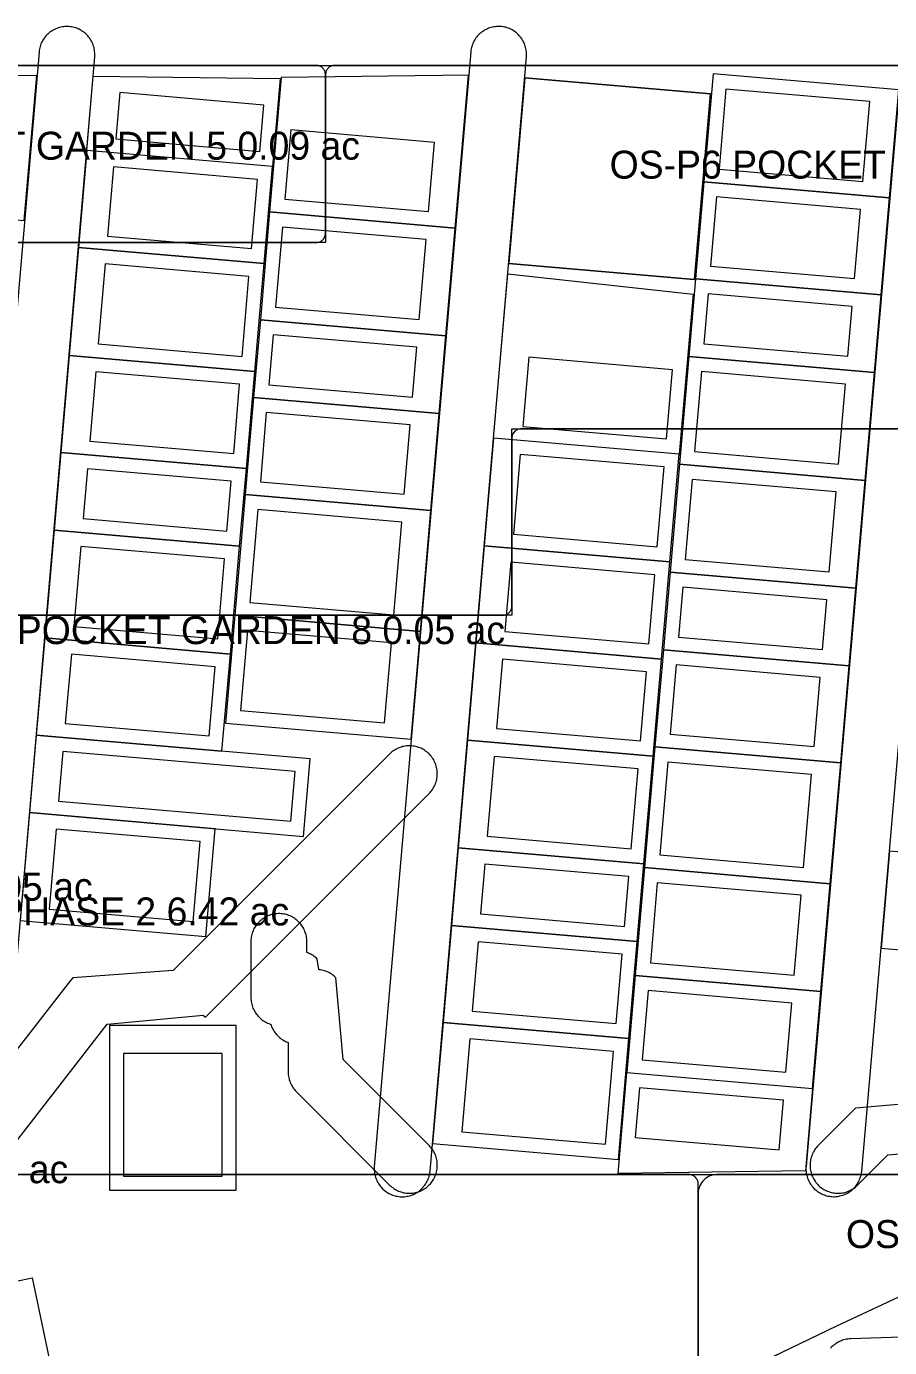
# Model space of a CAD drawing. Extents: x 32 to 940, y -21 to 684.
# Drawn here: x 487.9 to 580.5, y 271.4 to 413.2 of the extents above; entities that cross this region are included whole.
import ezdxf

# ---------------------------------------------------------------- set-up
doc = ezdxf.new("R2010")
doc.units = 0
for name, color, linetype, lineweight in [('BUILDING-CLUBHOUSE', 4, 'Continuous', 0), ('GREEN-IN-VILLAS', 3, 'Continuous', 0), ('GREEN-LANDSCAPE', 3, 'Continuous', 0), ('PLOT', 4, 'Continuous', 0), ('ROAD-PRIMARY', 1, 'Continuous', 0), ('ROAD-TERTIARY', 7, 'Continuous', 0), ('SITE-BOUNDARY', 7, 'Continuous', 0), ('TEXT-ZONE', 7, 'Continuous', 0), ('VILLA-HOUSE', 7, 'Continuous', 0), ('ZONE-CLUBHOUSE', 4, 'Continuous', 0), ('ZONE-VILLAS', 2, 'Continuous', 0)]:
    doc.layers.add(name, color=color, linetype=linetype, lineweight=lineweight)

msp = doc.modelspace()

# ---------------------------------------------------------------- linework, layer by layer
at = {"layer": 'BUILDING-CLUBHOUSE'}
msp.add_lwpolyline([(476.3, 232.29), (467.42, 274.47), (488.51, 278.91), (497.39, 236.73)], close=True, dxfattribs=at)
at = {"layer": 'GREEN-IN-VILLAS'}
msp.add_lwpolyline([(539.67, 387.76), (539.67, 387.76), (559.58, 386.04), (559.59, 386.04), (559.59, 386.05), (560.59, 397.61), (561.31, 405.93), (561.31, 405.94), (561.31, 405.94), (541.39, 407.66), (541.39, 407.66), (541.39, 407.65), (540.67, 399.33), (539.67, 387.77)], close=True, dxfattribs=at)
at = {"layer": 'GREEN-LANDSCAPE'}
for points in [[(600.34, 290), (562, 290), (561.8, 289.99), (561.61, 289.96), (561.42, 289.91), (561.23, 289.85), (561.06, 289.76), (560.89, 289.66), (560.73, 289.55), (560.59, 289.41), (560.45, 289.27), (560.34, 289.11), (560.24, 288.94), (560.15, 288.77), (560.09, 288.58), (560.04, 288.39), (560.01, 288.2), (560, 288), (560, 269.78)], [(562.87, 267.98), (574.88, 273.76), (574.88, 273.76), (574.88, 273.76), (574.88, 273.76), (574.89, 273.76), (585.82, 278.88)]]:
    msp.add_lwpolyline(points, dxfattribs=at)
at = {"layer": 'PLOT'}
for points in [[(487.68, 392.34), (489.02, 407.9), (468.92, 407.63), (467.75, 394.07)], [(494.39, 399.86), (495.08, 407.83), (515.13, 407.6), (514.32, 398.14)], [(533.93, 391.55), (535.35, 407.94), (515.25, 407.68), (514.01, 393.28)], [(580.53, 394.79), (581.53, 406.36), (561.61, 408.08), (560.61, 396.51)], [(494.39, 399.86), (493.49, 389.45), (513.42, 387.73), (514.32, 398.14)], [(579.63, 384.38), (580.53, 394.79), (560.61, 396.51), (559.71, 386.1)], [(532.93, 379.98), (533.93, 391.55), (514.01, 393.28), (513.01, 381.71)], [(493.49, 389.45), (492.49, 377.88), (512.41, 376.16), (513.42, 387.73)], [(538.04, 369.02), (539.57, 386.62), (559.46, 384.47), (557.97, 367.3)], [(578.91, 376.05), (579.63, 384.38), (559.71, 386.1), (558.99, 377.77)], [(532.21, 371.65), (532.93, 379.98), (513.01, 381.71), (512.28, 373.38)], [(492.49, 377.88), (491.59, 367.47), (511.51, 365.74), (512.41, 376.16)], [(577.91, 364.48), (578.91, 376.05), (558.99, 377.77), (557.99, 366.2)], [(531.31, 361.24), (532.21, 371.65), (512.28, 373.38), (511.38, 362.96)], [(538.04, 369.02), (537.04, 357.45), (556.97, 355.73), (557.97, 367.3)], [(491.59, 367.47), (490.87, 359.14), (510.79, 357.41), (511.51, 365.74)], [(576.91, 352.91), (577.91, 364.48), (557.99, 366.2), (556.99, 354.63)], [(530.19, 348.28), (531.31, 361.24), (511.38, 362.96), (510.26, 350.01)], [(490.87, 359.14), (489.87, 347.57), (509.79, 345.84), (510.79, 357.41)], [(537.04, 357.45), (536.14, 347.04), (556.07, 345.31), (556.97, 355.73)], [(576.19, 344.58), (576.91, 352.91), (556.99, 354.63), (556.27, 346.3)], [(529.19, 336.71), (530.19, 348.28), (510.26, 350.01), (509.26, 338.44)], [(489.87, 347.57), (488.97, 337.16), (508.89, 335.43), (509.79, 345.84)], [(536.14, 347.04), (535.24, 336.62), (555.17, 334.9), (556.07, 345.31)], [(575.29, 334.16), (576.19, 344.58), (556.27, 346.3), (555.36, 335.89)], [(488.97, 337.16), (488.25, 328.83), (517.64, 326.28), (518.36, 334.61)], [(535.24, 336.62), (534.24, 325.05), (554.17, 323.33), (555.17, 334.9)], [(574.17, 321.21), (575.29, 334.16), (555.36, 335.89), (554.24, 322.93)], [(488.25, 328.83), (487.25, 317.26), (507.17, 315.53), (508.17, 327.1)], [(534.24, 325.05), (533.52, 316.72), (553.45, 315), (554.17, 323.33)], [(580.53, 324.7), (579.63, 314.28), (600.06, 312.52), (600.96, 322.93)], [(573.17, 309.64), (574.17, 321.21), (554.24, 322.93), (553.24, 311.36)], [(533.52, 316.72), (532.62, 306.31), (552.55, 304.59), (553.45, 315)], [(572.27, 299.22), (573.17, 309.64), (553.24, 311.36), (552.34, 300.95)], [(532.62, 306.31), (531.5, 293.35), (551.43, 291.63), (552.55, 304.59)], [(510.42, 305.98), (496.82, 305.98), (496.82, 288.32), (510.42, 288.32)], [(572.27, 299.22), (571.5, 290.39), (551.41, 290.13), (552.34, 300.95)]]:
    msp.add_lwpolyline(points, close=True, dxfattribs=at)
at = {"layer": 'ROAD-PRIMARY'}
msp.add_lwpolyline([(421.63, 409), (654, 409)], dxfattribs=at)
at = {"layer": 'ROAD-TERTIARY'}
for points in [[(484.9, 290.36), (495.24, 409.91), (495.25, 410.06), (495.25, 410.2), (495.25, 410.34), (495.23, 410.49), (495.21, 410.63), (495.19, 410.77), (495.16, 410.91), (495.12, 411.05), (495.07, 411.19), (495.02, 411.32), (494.96, 411.46), (494.9, 411.59), (494.82, 411.71), (494.75, 411.83), (494.67, 411.95), (494.58, 412.07), (494.48, 412.18), (494.38, 412.28), (494.28, 412.38), (494.17, 412.48), (494.06, 412.57), (493.94, 412.65), (493.82, 412.73), (493.69, 412.8), (493.56, 412.87), (493.43, 412.93), (493.3, 412.98), (493.16, 413.03), (493.02, 413.07), (492.88, 413.1), (492.74, 413.13), (492.6, 413.15), (492.45, 413.16), (492.31, 413.17), (492.17, 413.17), (492.02, 413.16), (491.88, 413.15), (491.74, 413.12), (491.59, 413.1), (491.45, 413.06), (491.32, 413.02), (491.18, 412.97), (491.05, 412.92), (490.92, 412.86), (490.79, 412.79), (490.66, 412.71), (490.54, 412.64), (490.43, 412.55), (490.31, 412.46), (490.2, 412.36), (490.1, 412.26), (490, 412.16), (489.91, 412.05), (489.82, 411.93), (489.74, 411.81), (489.67, 411.69), (489.6, 411.56), (489.53, 411.44), (489.47, 411.3), (489.42, 411.17), (489.38, 411.03), (489.34, 410.89), (489.31, 410.75), (489.28, 410.61), (489.26, 410.46), (489.26, 410.43), (478.92, 290.88)], [(581.91, 410.44), (571.57, 290.89), (571.56, 290.75), (571.56, 290.6), (571.56, 290.46), (571.57, 290.31), (571.59, 290.17), (571.62, 290.03), (571.65, 289.89), (571.69, 289.75), (571.74, 289.61), (571.79, 289.48), (571.85, 289.35), (571.91, 289.22), (571.98, 289.09), (572.06, 288.97), (572.14, 288.85), (572.23, 288.74), (572.33, 288.63), (572.42, 288.52), (572.53, 288.42), (572.64, 288.33), (572.75, 288.24), (572.87, 288.15), (572.99, 288.07), (573.11, 288), (573.24, 287.94), (573.37, 287.88), (573.51, 287.82), (573.64, 287.77), (573.78, 287.73), (573.92, 287.7), (574.07, 287.67), (574.21, 287.65), (574.35, 287.64), (574.5, 287.63), (574.64, 287.63), (574.78, 287.64), (574.93, 287.66), (575.07, 287.68), (575.21, 287.71), (575.35, 287.74), (575.49, 287.78), (575.63, 287.83), (575.76, 287.89), (575.89, 287.95), (576.02, 288.01), (576.14, 288.09), (576.26, 288.17), (576.38, 288.25), (576.49, 288.34), (576.6, 288.44), (576.71, 288.54), (576.8, 288.65), (576.9, 288.76), (576.98, 288.87), (577.07, 288.99), (577.14, 289.11), (577.21, 289.24), (577.28, 289.37), (577.33, 289.5), (577.38, 289.64), (577.43, 289.77), (577.47, 289.91), (577.5, 290.05), (577.52, 290.2), (577.54, 290.34), (577.54, 290.37), (587.89, 409.93)], [(483.37, 289.16), (496.58, 306.15), (506.89, 307.11), (507.12, 306.88), (531.12, 330.88), (531.22, 330.98), (531.32, 331.09), (531.4, 331.21), (531.49, 331.32), (531.57, 331.45), (531.64, 331.57), (531.7, 331.7), (531.76, 331.83), (531.82, 331.97), (531.86, 332.1), (531.9, 332.24), (531.94, 332.38), (531.96, 332.52), (531.98, 332.67), (531.99, 332.81), (532, 332.95), (532, 333.1), (531.99, 333.24), (531.98, 333.39), (531.95, 333.53), (531.92, 333.67), (531.89, 333.81), (531.85, 333.95), (531.8, 334.08), (531.74, 334.22), (531.68, 334.35), (531.61, 334.48), (531.54, 334.6), (531.46, 334.72), (531.37, 334.84), (531.28, 334.95), (531.18, 335.06), (531.08, 335.16), (530.98, 335.26), (530.87, 335.35), (530.75, 335.44), (530.63, 335.52), (530.51, 335.59), (530.38, 335.66), (530.25, 335.73), (530.12, 335.78), (529.98, 335.83), (529.85, 335.88), (529.71, 335.92), (529.57, 335.95), (529.42, 335.97), (529.28, 335.99), (529.13, 336), (528.99, 336), (528.85, 336), (528.7, 335.99), (528.56, 335.97), (528.42, 335.94), (528.28, 335.91), (528.14, 335.87), (528, 335.83), (527.86, 335.78), (527.73, 335.72), (527.6, 335.65), (527.48, 335.58), (527.35, 335.51), (527.24, 335.43), (527.12, 335.34), (527.01, 335.25), (526.9, 335.15), (503.66, 311.9), (492.88, 311.12), (492.63, 310.84), (478.63, 292.84)], [(585.64, 297.88), (576.88, 297.12), (572.88, 293.12), (572.78, 293.02), (572.68, 292.91), (572.6, 292.79), (572.51, 292.68), (572.43, 292.55), (572.36, 292.43), (572.3, 292.3), (572.24, 292.17), (572.18, 292.03), (572.14, 291.9), (572.1, 291.76), (572.06, 291.62), (572.04, 291.48), (572.02, 291.33), (572.01, 291.19), (572, 291.05), (572, 290.9), (572.01, 290.76), (572.02, 290.61), (572.05, 290.47), (572.08, 290.33), (572.11, 290.19), (572.15, 290.05), (572.2, 289.92), (572.26, 289.78), (572.32, 289.65), (572.39, 289.52), (572.46, 289.4), (572.54, 289.28), (572.63, 289.16), (572.72, 289.05), (572.82, 288.94), (572.92, 288.84), (573.02, 288.74), (573.13, 288.65), (573.25, 288.56), (573.37, 288.48), (573.49, 288.41), (573.62, 288.34), (573.75, 288.27), (573.88, 288.22), (574.02, 288.17), (574.15, 288.12), (574.29, 288.08), (574.43, 288.05), (574.58, 288.03), (574.72, 288.01), (574.87, 288), (575.01, 288), (575.15, 288), (575.3, 288.01), (575.44, 288.03), (575.58, 288.06), (575.72, 288.09), (575.86, 288.13), (576, 288.17), (576.14, 288.22), (576.27, 288.28), (576.4, 288.35), (576.52, 288.42), (576.65, 288.49), (576.76, 288.57), (576.88, 288.66), (576.99, 288.75), (577.1, 288.85), (580.36, 292.12), (589.12, 292.88)], [(719.27, 277.03), (576.34, 272.38), (576.2, 272.37), (576.06, 272.36), (575.91, 272.33), (575.77, 272.31), (575.63, 272.27), (575.49, 272.23), (575.36, 272.18), (575.22, 272.12), (575.09, 272.06), (574.97, 271.99), (574.84, 271.92), (574.72, 271.84), (574.61, 271.75), (574.49, 271.66), (574.39, 271.57), (574.28, 271.47), (574.18, 271.36)]]:
    msp.add_lwpolyline(points, dxfattribs=at)
for points in [[(528.46, 287.63), (528.61, 287.65), (528.75, 287.67), (528.89, 287.7), (529.03, 287.73), (529.17, 287.77), (529.3, 287.82), (529.44, 287.88), (529.57, 287.94), (529.7, 288.01), (529.82, 288.08), (529.94, 288.16), (530.06, 288.24), (530.17, 288.33), (530.28, 288.43), (530.38, 288.53), (530.48, 288.64), (530.57, 288.75), (530.66, 288.86), (530.74, 288.98), (530.82, 289.11), (530.89, 289.23), (530.95, 289.36), (531.01, 289.49), (531.06, 289.63), (531.11, 289.76), (531.14, 289.9), (531.18, 290.05), (531.2, 290.19), (531.22, 290.33), (531.22, 290.37), (541.56, 409.92), (541.57, 410.06), (541.57, 410.21), (541.57, 410.35), (541.56, 410.5), (541.54, 410.64), (541.51, 410.78), (541.48, 410.92), (541.44, 411.06), (541.39, 411.2), (541.34, 411.33), (541.28, 411.46), (541.22, 411.59), (541.15, 411.72), (541.07, 411.84), (540.99, 411.96), (540.9, 412.07), (540.8, 412.18), (540.71, 412.29), (540.6, 412.39), (540.49, 412.48), (540.38, 412.57), (540.26, 412.66), (540.14, 412.74), (540.02, 412.81), (539.89, 412.88), (539.76, 412.94), (539.62, 412.99), (539.49, 413.04), (539.35, 413.08), (539.21, 413.11), (539.07, 413.14), (538.92, 413.16), (538.78, 413.17), (538.63, 413.18), (538.49, 413.18), (538.35, 413.17), (538.2, 413.15), (538.06, 413.13), (537.92, 413.11), (537.78, 413.07), (537.64, 413.03), (537.5, 412.98), (537.37, 412.93), (537.24, 412.86), (537.11, 412.8), (536.99, 412.72), (536.87, 412.64), (536.75, 412.56), (536.64, 412.47), (536.53, 412.37), (536.42, 412.27), (536.33, 412.17), (536.23, 412.06), (536.15, 411.94), (536.06, 411.82), (535.99, 411.7), (535.92, 411.57), (535.85, 411.44), (535.8, 411.31), (535.75, 411.18), (535.7, 411.04), (535.66, 410.9), (535.63, 410.76), (535.61, 410.62), (535.59, 410.47), (535.59, 410.44), (525.24, 290.88), (525.24, 290.74), (525.23, 290.6), (525.24, 290.45), (525.25, 290.31), (525.27, 290.16), (525.29, 290.02), (525.33, 289.88), (525.37, 289.74), (525.41, 289.61), (525.46, 289.47), (525.52, 289.34), (525.59, 289.21), (525.66, 289.08), (525.74, 288.96), (525.82, 288.84), (525.91, 288.73), (526, 288.62), (526.1, 288.51), (526.21, 288.41), (526.31, 288.32), (526.43, 288.23), (526.54, 288.14), (526.67, 288.07), (526.79, 287.99), (526.92, 287.93), (527.05, 287.87), (527.18, 287.81), (527.32, 287.77), (527.46, 287.73), (527.6, 287.69), (527.74, 287.67), (527.88, 287.64), (528.03, 287.63), (528.17, 287.63), (528.32, 287.63)], [(529.1, 288), (529.24, 288.01), (529.39, 288.02), (529.53, 288.05), (529.67, 288.08), (529.81, 288.11), (529.95, 288.15), (530.09, 288.2), (530.22, 288.26), (530.35, 288.32), (530.48, 288.39), (530.6, 288.46), (530.72, 288.54), (530.84, 288.63), (530.95, 288.72), (531.06, 288.82), (531.16, 288.92), (531.26, 289.02), (531.35, 289.13), (531.44, 289.25), (531.52, 289.37), (531.59, 289.49), (531.66, 289.62), (531.73, 289.75), (531.78, 289.88), (531.83, 290.02), (531.88, 290.15), (531.92, 290.29), (531.95, 290.44), (531.97, 290.58), (531.99, 290.72), (532, 290.87), (532, 291.01), (532, 291.15), (531.99, 291.3), (531.97, 291.44), (531.94, 291.58), (531.91, 291.72), (531.87, 291.86), (531.83, 292), (531.78, 292.14), (531.72, 292.27), (531.65, 292.4), (531.58, 292.52), (531.51, 292.65), (531.43, 292.76), (531.34, 292.88), (531.25, 292.99), (531.15, 293.1), (531.12, 293.12), (521.88, 302.36), (521.12, 311.12), (521.02, 311.22), (520.91, 311.31), (520.79, 311.4), (520.68, 311.49), (520.55, 311.57), (520.43, 311.64), (520.3, 311.7), (520.17, 311.76), (520.03, 311.82), (519.9, 311.86), (519.76, 311.9), (519.62, 311.94), (519.48, 311.96), (519.33, 311.98), (519.28, 311.99), (519.12, 313.12), (519.02, 313.22), (518.91, 313.31), (518.79, 313.4), (518.68, 313.49), (518.55, 313.57), (518.43, 313.64), (518.3, 313.7), (518.17, 313.76), (518.03, 313.82), (518, 313.83), (518, 315), (518, 315.14), (517.99, 315.29), (517.97, 315.43), (517.95, 315.57), (517.91, 315.71), (517.88, 315.86), (517.83, 315.99), (517.78, 316.13), (517.72, 316.26), (517.66, 316.39), (517.59, 316.52), (517.51, 316.64), (517.43, 316.76), (517.34, 316.87), (517.25, 316.98), (517.15, 317.09), (517.05, 317.19), (516.94, 317.29), (516.83, 317.38), (516.71, 317.46), (516.59, 317.54), (516.47, 317.62), (516.34, 317.68), (516.21, 317.75), (516.08, 317.8), (515.94, 317.85), (515.8, 317.89), (515.66, 317.93), (515.52, 317.95), (515.38, 317.98), (515.23, 317.99), (515.09, 318), (514.95, 318), (514.8, 317.99), (514.66, 317.98), (514.51, 317.96), (514.37, 317.93), (514.23, 317.9), (514.09, 317.86), (513.96, 317.81), (513.82, 317.76), (513.69, 317.7), (513.56, 317.63), (513.44, 317.56), (513.32, 317.48), (513.2, 317.4), (513.09, 317.31), (512.98, 317.21), (512.87, 317.12), (512.77, 317.01), (512.68, 316.9), (512.59, 316.79), (512.51, 316.67), (512.43, 316.55), (512.36, 316.42), (512.29, 316.29), (512.23, 316.16), (512.18, 316.03), (512.13, 315.89), (512.1, 315.75), (512.06, 315.61), (512.04, 315.47), (512.02, 315.32), (512, 315.18), (512, 315.04), (512, 309), (512, 308.86), (512.01, 308.71), (512.03, 308.57), (512.05, 308.43), (512.09, 308.29), (512.12, 308.14), (512.17, 308.01), (512.22, 307.87), (512.28, 307.74), (512.34, 307.61), (512.41, 307.48), (512.49, 307.36), (512.57, 307.24), (512.66, 307.13), (512.75, 307.02), (512.85, 306.91), (512.95, 306.81), (513.06, 306.71), (513.17, 306.62), (513.29, 306.54), (513.41, 306.46), (513.53, 306.38), (513.66, 306.32), (513.79, 306.25), (513.92, 306.2), (514.06, 306.15), (514.13, 306.13), (514.17, 306.01), (514.22, 305.87), (514.28, 305.74), (514.34, 305.61), (514.41, 305.48), (514.49, 305.36), (514.57, 305.24), (514.66, 305.13), (514.75, 305.02), (514.85, 304.91), (514.95, 304.81), (515.06, 304.71), (515.17, 304.62), (515.29, 304.54), (515.41, 304.46), (515.53, 304.38), (515.66, 304.32), (515.79, 304.25), (515.92, 304.2), (516, 304.17), (516, 301), (516, 300.86), (516.01, 300.71), (516.03, 300.57), (516.05, 300.43), (516.09, 300.29), (516.12, 300.14), (516.17, 300.01), (516.22, 299.87), (516.28, 299.74), (516.34, 299.61), (516.41, 299.48), (516.49, 299.36), (516.57, 299.24), (516.66, 299.13), (516.75, 299.02), (516.85, 298.91), (526.88, 288.88), (526.98, 288.78), (527.09, 288.69), (527.21, 288.6), (527.32, 288.51), (527.45, 288.43), (527.57, 288.36), (527.7, 288.3), (527.83, 288.24), (527.97, 288.18), (528.1, 288.14), (528.24, 288.1), (528.38, 288.06), (528.52, 288.04), (528.67, 288.02), (528.81, 288.01), (528.96, 288)]]:
    msp.add_lwpolyline(points, close=True, dxfattribs=at)
at = {"layer": 'SITE-BOUNDARY'}
msp.add_lwpolyline([(559.21, 266.22), (574.88, 273.76), (574.88, 273.76), (585.83, 278.88)], dxfattribs=at)
at = {"layer": 'VILLA-HOUSE'}
for points in [[(497.94, 406.08), (497.51, 401.1), (512.95, 399.76), (513.38, 404.74)], [(577.67, 396.54), (578.42, 405.12), (562.97, 406.46), (562.23, 397.88)], [(531.07, 393.31), (531.71, 400.73), (516.27, 402.07), (515.63, 394.64)], [(497.25, 398.11), (496.61, 390.69), (512.05, 389.35), (512.69, 396.77)], [(576.77, 386.13), (577.42, 393.55), (561.97, 394.89), (561.33, 387.46)], [(530.07, 381.74), (530.81, 390.32), (515.37, 391.65), (514.63, 383.07)], [(496.35, 387.7), (495.61, 379.12), (511.05, 377.78), (511.79, 386.36)], [(576.05, 377.8), (576.51, 383.14), (561.07, 384.48), (560.61, 379.13)], [(529.35, 373.41), (529.81, 378.75), (514.37, 380.08), (513.91, 374.74)], [(541.81, 377.68), (541.16, 370.25), (556.61, 368.92), (557.25, 376.34)], [(495.35, 376.13), (494.71, 368.7), (510.15, 367.37), (510.79, 374.79)], [(575.05, 366.23), (575.79, 374.81), (560.35, 376.15), (559.61, 367.56)], [(528.45, 362.99), (529.09, 370.42), (513.65, 371.75), (513.01, 364.33)], [(540.9, 367.27), (540.16, 358.69), (555.6, 357.35), (556.35, 365.93)], [(494.45, 365.72), (493.99, 360.37), (509.43, 359.04), (509.89, 364.38)], [(574.05, 354.66), (574.79, 363.24), (559.35, 364.58), (558.61, 356)], [(527.33, 350.04), (528.19, 360.01), (512.75, 361.34), (511.89, 351.37)], [(493.73, 357.38), (492.99, 348.8), (508.43, 347.47), (509.17, 356.05)], [(539.9, 355.7), (539.26, 348.27), (554.7, 346.94), (555.35, 354.36)], [(573.33, 346.33), (573.79, 351.67), (558.35, 353.01), (557.89, 347.67)], [(526.33, 338.47), (527.07, 347.05), (511.63, 348.38), (510.89, 339.8)], [(492.73, 345.82), (492.08, 338.39), (507.53, 337.06), (508.17, 344.48)], [(539, 345.28), (538.36, 337.86), (553.8, 336.52), (554.45, 343.95)], [(572.43, 335.92), (573.07, 343.34), (557.63, 344.68), (556.99, 337.25)], [(491.83, 335.4), (491.36, 330.06), (516.27, 327.91), (516.73, 333.25)], [(538.1, 334.87), (537.36, 326.29), (552.8, 324.95), (553.54, 333.54)], [(571.31, 322.96), (572.17, 332.93), (556.73, 334.26), (555.87, 324.29)], [(491.11, 327.07), (490.36, 318.49), (505.81, 317.16), (506.55, 325.74)], [(537.1, 323.3), (536.64, 317.96), (552.08, 316.62), (552.54, 321.97)], [(570.31, 311.39), (571.05, 319.97), (555.61, 321.31), (554.87, 312.72)], [(536.38, 314.97), (535.74, 307.55), (551.18, 306.21), (551.82, 313.64)], [(569.41, 300.98), (570.05, 308.4), (554.61, 309.74), (553.97, 302.31)], [(535.48, 304.56), (534.62, 294.59), (550.06, 293.25), (550.92, 303.22)], [(508.92, 302.98), (498.32, 302.98), (498.32, 289.82), (508.92, 289.82)], [(568.69, 292.65), (569.15, 297.99), (553.71, 299.32), (553.25, 293.98)]]:
    msp.add_lwpolyline(points, close=True, dxfattribs=at)
at = {"layer": 'ZONE-CLUBHOUSE'}
msp.add_lwpolyline([(560, 267.23), (560, 289), (560, 289.1), (559.98, 289.2), (559.96, 289.29), (559.92, 289.38), (559.88, 289.47), (559.83, 289.56), (559.77, 289.63), (559.71, 289.71), (559.63, 289.77), (559.56, 289.83), (559.47, 289.88), (559.38, 289.92), (559.29, 289.96), (559.2, 289.98), (559.1, 290), (559, 290), (461, 290)], dxfattribs=at)
at = {"layer": 'ZONE-VILLAS'}
for points in [[(467.29, 390), (519, 390), (519.1, 390), (519.2, 390.02), (519.29, 390.04), (519.38, 390.08), (519.47, 390.12), (519.56, 390.17), (519.63, 390.23), (519.71, 390.29), (519.77, 390.37), (519.83, 390.44), (519.88, 390.53), (519.92, 390.62), (519.96, 390.71), (519.98, 390.8), (520, 390.9), (520, 391), (520, 408), (520, 408.1), (519.98, 408.2), (519.96, 408.29), (519.92, 408.38), (519.88, 408.47), (519.83, 408.56), (519.77, 408.63), (519.71, 408.71), (519.63, 408.77), (519.56, 408.83), (519.47, 408.88), (519.38, 408.92), (519.29, 408.96), (519.2, 408.98), (519.1, 409), (519, 409), (421.95, 409)], [(639, 409), (521, 409), (520.9, 409), (520.8, 408.98), (520.71, 408.96), (520.62, 408.92), (520.53, 408.88), (520.44, 408.83), (520.37, 408.77), (520.29, 408.71), (520.23, 408.63), (520.17, 408.56), (520.12, 408.47), (520.08, 408.38), (520.04, 408.29), (520.02, 408.2), (520, 408.1), (520, 408), (520, 390.02), (520, 390), (519.98, 390), (467.29, 390)], [(484.02, 350), (539, 350), (539.1, 350), (539.2, 350.02), (539.29, 350.04), (539.38, 350.08), (539.47, 350.12), (539.56, 350.17), (539.63, 350.23), (539.71, 350.29), (539.77, 350.37), (539.83, 350.44), (539.88, 350.53), (539.92, 350.62), (539.96, 350.71), (539.98, 350.8), (540, 350.9), (540, 351), (540, 369.98), (540, 370), (540.02, 370), (639, 370)], [(649.98, 370), (541, 370), (540.9, 370), (540.8, 369.98), (540.71, 369.96), (540.62, 369.92), (540.53, 369.88), (540.44, 369.83), (540.37, 369.77), (540.29, 369.71), (540.23, 369.63), (540.17, 369.56), (540.12, 369.47), (540.08, 369.38), (540.04, 369.29), (540.02, 369.2), (540, 369.1), (540, 369), (540, 350.02), (540, 350), (539.98, 350), (484.02, 350)], [(460.02, 290), (608.82, 290)]]:
    msp.add_lwpolyline(points, dxfattribs=at)
msp.add_lwpolyline([(539.67, 387.76), (539.67, 387.77), (540.67, 399.33), (541.39, 407.65), (541.39, 407.66), (541.39, 407.66), (561.31, 405.94), (561.31, 405.94), (561.31, 405.93), (560.59, 397.61), (559.59, 386.05), (559.59, 386.04), (559.58, 386.04), (539.67, 387.76)], close=True, dxfattribs=at)

# ---------------------------------------------------------------- texts
at = {"layer": 'TEXT-ZONE'}
for s, p in [('OS-P5 POCKET GARDEN 5 0.09 ac', (458.16, 398.88)), ('OS-P6 POCKET GARDEN 6 0.10 ac', (550.49, 396.85)), ('OS-P8 POCKET GARDEN 8 0.05 ac', (473.72, 346.91)), ('OS-P11 POCKET GARDEN 11 0.05 ac', (425.01, 319.39)), ('C09 VILLAS · PHASE 2 6.42 ac', (459.24, 316.73)), ('OS-P14 POCKET GARDEN 14 0.05 ac', (422.39, 289.08)), ('OS-13 LANDSCAPE 13 0.14 ac', (575.85, 282.12))]:
    msp.add_text(s, height=3, dxfattribs=at).set_placement(p)

doc.saveas('drawing.dxf')
